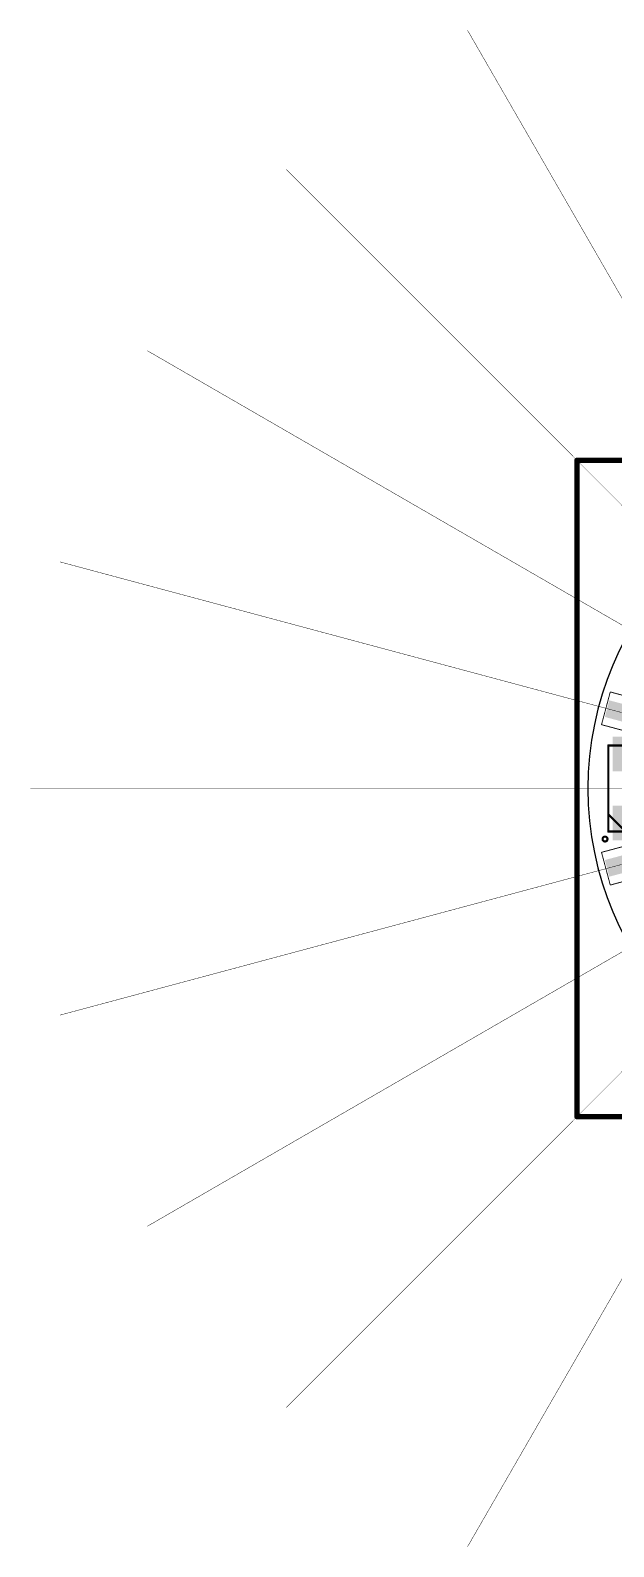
# Model space of a CAD drawing. Extents: x -51 to 51, y -51 to 51.
# Drawn here: x -50.8 to -16.9, y -44 to 44 of the extents above; entities that cross this region are included whole.
import ezdxf

# ---------------------------------------------------------------- set-up
doc = ezdxf.new("R2010")
doc.units = 0
for name, color, linetype in [('1', 14, 'CONTINUOUS'), ('16', 174, 'CONTINUOUS'), ('20', 178, 'CONTINUOUS'), ('21', 251, 'CONTINUOUS'), ('39', 14, 'CONTINUOUS'), ('49', 251, 'CONTINUOUS')]:
    doc.layers.add(name, color=color, linetype=linetype)

# ---------------------------------------------------------------- blocks, each defined once
blk = doc.blocks.new('RECT')
blk.add_solid([(-0.5, -0.5), (0.5, -0.5), (-0.5, 0.5), (0.5, 0.5)])

msp = doc.modelspace()

# ---------------------------------------------------------------- linework, layer by layer
at = {"layer": '1', "const_width": 0.2667}
for points in [[(-19.05, 19.05), (19.05, 19.05)], [(-19.05, -19.05), (-19.05, 19.05)], [(19.05, -19.05), (-19.05, -19.05)]]:
    msp.add_lwpolyline(points, dxfattribs=at)
at = {"layer": '1', "const_width": 0.1333}
for points in [[(-19.05, 19.1167, 1), (-19.05, 18.9833)], [(-18.9833, 19.05, 1), (-19.1167, 19.05)], [(-19.05, -18.9833, 1), (-19.05, -19.1167)], [(-19.1167, -19.05, 1), (-18.9833, -19.05)]]:
    msp.add_lwpolyline(points, format="xyb", dxfattribs=at)
at = {"layer": '16', "const_width": 0.3048}
for points in [[(-19.05, 19.05), (19.05, 19.05)], [(-19.05, -19.05), (-19.05, 19.05)], [(19.05, -19.05), (-19.05, -19.05)]]:
    msp.add_lwpolyline(points, dxfattribs=at)
at = {"layer": '16', "const_width": 0.1524}
for points in [[(-19.05, 19.1262, 1), (-19.05, 18.9738)], [(-18.9738, 19.05, 1), (-19.1262, 19.05)], [(-19.05, -18.9738, 1), (-19.05, -19.1262)], [(-19.1262, -19.05, 1), (-18.9738, -19.05)]]:
    msp.add_lwpolyline(points, format="xyb", dxfattribs=at)
at = {"layer": '20'}
for points in [[(0, 18.415, 0.4142), (-18.415, 0)], [(-18.415, 0, 0.4142), (0, -18.415)]]:
    msp.add_lwpolyline(points, format="xyb", dxfattribs=at)
msp.add_lwpolyline([(-18.415, 0, 1), (-18.415, 0)], format="xyb", close=True, dxfattribs=at)
msp.add_lwpolyline([(-18.415, 0, 1), (-18.415, 0)], format="xyb", close=True, dxfattribs=at)
at = {"layer": '21'}
for points, const_width in [([(-17.232, 2.5318, 1), (-17.232, 2.4682)], 0.0635), ([(-17.2003, 2.5, 1), (-17.2637, 2.5)], 0.0635), ([(-17.2095, -1.4775, 1), (-17.2545, -1.5225)], 0.0635), ([(-17.2003, -1.5, 1), (-17.2637, -1.5)], 0.0635), ([(-17.2637, -1.5, 1), (-17.2003, -1.5)], 0.0635), ([(-17.232, -2.4682, 1), (-17.232, -2.5318)], 0.0635), ([(-17.2637, -2.5, 1), (-17.2003, -2.5)], 0.0635), ([(-17.42, -3.0754, 1), (-17.42, -2.7926, 1), (-17.42, -3.0754)], 0.127)]:
    msp.add_lwpolyline(points, format="xyb", dxfattribs=dict(at, const_width=const_width))
at = {"layer": '21', "const_width": 0.127}
for points in [[(-17.232, -1.5), (-17.232, 2.5)], [(-17.232, 2.5), (-12.232, 2.5)], [(-17.232, -2.5), (-17.232, -1.5)], [(-17.232, -1.5), (-16.232, -2.5)], [(-16.232, -2.5), (-17.232, -2.5)]]:
    msp.add_lwpolyline(points, dxfattribs=at)
at = {"layer": '39', "const_width": 0.0508}
for points in [[(-17.6246, 3.7048), (-17.1158, 5.6038)], [(-17.1158, 5.6038), (-14.2702, 4.8413)], [(-14.779, 2.9423), (-17.6246, 3.7048)], [(-17.6246, -3.7048), (-14.779, -2.9423)], [(-17.1158, -5.6038), (-17.6246, -3.7048)], [(-14.2702, -4.8413), (-17.1158, -5.6038)]]:
    msp.add_lwpolyline(points, dxfattribs=at)
at = {"layer": '39', "const_width": 0.0254}
for points in [[(-17.1125, 5.6161, 1), (-17.1191, 5.5915)], [(-17.1035, 5.6005, 1), (-17.128, 5.6071)], [(-17.6213, 3.717, 1), (-17.6279, 3.6925)], [(-17.6369, 3.7081, 1), (-17.6123, 3.7015)], [(-17.6123, -3.7015, 1), (-17.6369, -3.7081)], [(-17.6279, -3.6925, 1), (-17.6213, -3.717)], [(-17.1191, -5.5915, 1), (-17.1125, -5.6161)], [(-17.128, -5.6071, 1), (-17.1035, -5.6005)]]:
    msp.add_lwpolyline(points, format="xyb", dxfattribs=at)
at = {"layer": '49', "const_width": 0.0127}
for points in [[(-25.3945, 43.9973, 1), (-25.4055, 43.9909)], [(-35.9165, 35.9255, 1), (-35.9255, 35.9165)], [(-43.9909, 25.4055, 1), (-43.9973, 25.3945)], [(-49.0674, 13.1541, 1), (-49.0707, 13.1419)], [(-50.8, 0.0064, 1), (-50.8, -0.0064)], [(-49.0707, -13.1419, 1), (-49.0674, -13.1541)], [(-43.9973, -25.3945, 1), (-43.9909, -25.4055)], [(-35.9255, -35.9165, 1), (-35.9165, -35.9255)], [(-25.4055, -43.9909, 1), (-25.3945, -43.9973)]]:
    msp.add_lwpolyline(points, format="xyb", dxfattribs=at)
at = {"layer": '49', "const_width": 0.0254}
for points in [[(25.4, -43.9941), (-25.4, 43.9941)], [(25.4, 43.9941), (-25.4, -43.9941)], [(35.921, -35.921), (-35.921, 35.921)], [(35.921, 35.921), (-35.921, -35.921)], [(43.9941, -25.4), (-43.9941, 25.4)], [(43.9941, 25.4), (-43.9941, -25.4)], [(49.069, -13.148), (-49.069, 13.148)], [(49.069, 13.148), (-49.069, -13.148)], [(50.8, 0), (-50.8, 0)]]:
    msp.add_lwpolyline(points, dxfattribs=at)

# ---------------------------------------------------------------- block references
at = {"layer": '1', "xscale": 1.1}
for p, rotation in [((-16.7684, 4.493), 165), ((-16.7684, -4.493), 195)]:
    msp.add_blockref('RECT', p, dxfattribs=dict(at, rotation=rotation))
at = {"layer": '1', "xscale": 2, "yscale": 1.1, "rotation": 270}
for p in [(-16.432, 2), (-16.432, -2)]:
    msp.add_blockref('RECT', p, dxfattribs=at)

doc.saveas('drawing.dxf')
